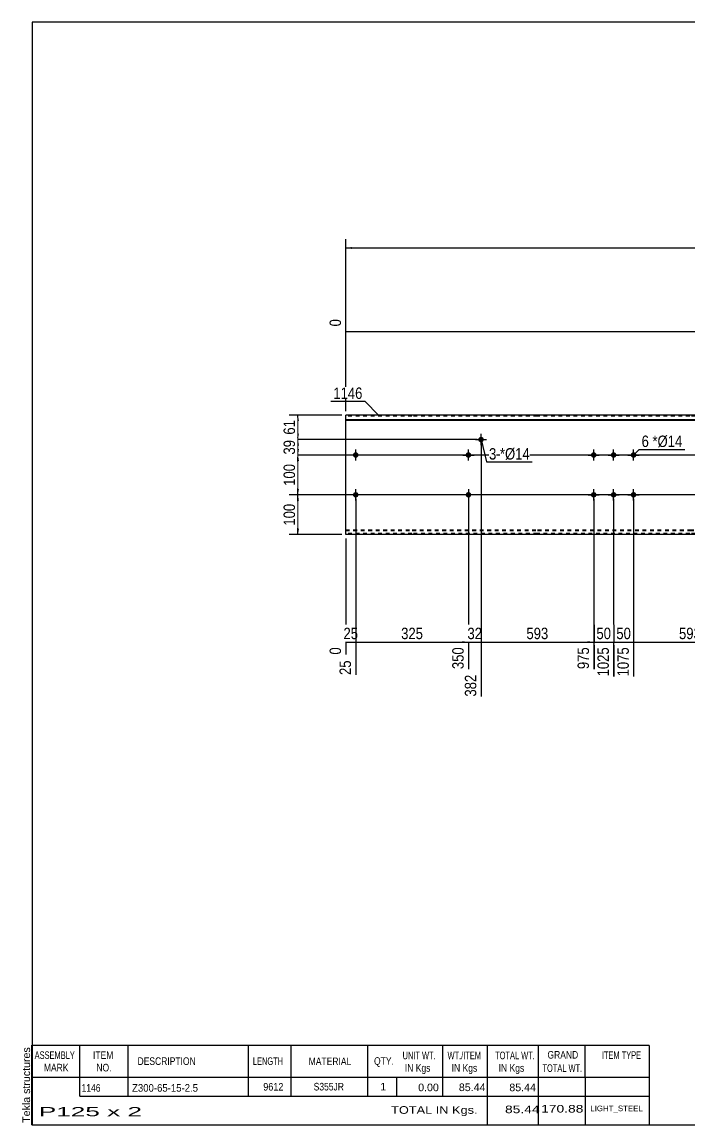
# Model space of a CAD drawing. Header units: millimetres. Extents: x -81 to 321, y -163 to 114.
# Drawn here: x -81.3 to 86.4, y -163.3 to 113.8 of the extents above; entities that cross this region are included whole.
import ezdxf

# ---------------------------------------------------------------- set-up
doc = ezdxf.new("R2010")
doc.units = ezdxf.units.MM
doc.linetypes.add('DXK_LINE_DOT1', pattern=[1.8814, 0.9407, -0.9407])
doc.styles.add('Arial', font='ARIAL.TTF', dxfattribs={"height": 0.2})
doc.styles.add('Arial Narrow', font='ARIALN.TTF', dxfattribs={"height": 0.2})

# ---------------------------------------------------------------- blocks, each defined once
blk = doc.blocks.new('Unknown-627191993-2045')
at = {"color": 5, "linetype": 'Continuous'}
for p, q in [((321.25, 113.75), (-78.75, 113.75)), ((-78.75, 113.75), (-78.75, -163.25)), ((321.25, -163.25), (321.25, 113.75)), ((-78.75, -163.25), (321.25, -163.25))]:
    blk.add_line(p, q, dxfattribs=at)
at = {"color": 174, "linetype": 'Continuous', "style": 'Arial'}
blk.add_text('Tekla structures', height=1.9102, rotation=90, dxfattribs=at).set_placement((-79.25, -162.75))
blk = doc.blocks.new('Bolt-627191993-1223 - 1203')
at = {"linetype": 'Continuous'}
blk.add_hatch(color=3, dxfattribs=at).paths.add_polyline_path([(30.09, 5, -1), (31.49, 5, -1)])
at = {"color": 3, "linetype": 'Continuous'}
for p, q in [((30.79, 3.6), (30.79, 6.4)), ((29.39, 5), (32.19, 5))]:
    blk.add_line(p, q, dxfattribs=at)
blk = doc.blocks.new('Part-627191993-1218 - 1203')
at = {"color": 2, "linetype": 'Continuous'}
for p, q in [((0, -15), (0, 15)), ((16.6, 15), (0, 15)), ((0, 13.94), (16.6, 13.94)), ((48.05, 15), (16.7, 15)), ((16.7, 13.94), (48.05, 13.94)), ((86.34, 15), (48.15, 15)), ((48.15, 13.94), (86.34, 13.94)), ((117.79, 15), (86.44, 15)), ((86.44, 13.94), (117.79, 13.94)), ((146.08, 15), (117.89, 15)), ((117.89, 13.94), (146.08, 13.94)), ((173.58, 15), (146.18, 15)), ((146.18, 13.94), (173.58, 13.94)), ((206.04, 15), (173.68, 15)), ((173.68, 13.94), (206.04, 13.94)), ((244.33, 15), (206.14, 15)), ((206.14, 13.94), (244.33, 13.94)), ((257.43, 15), (244.43, 15)), ((244.43, 13.94), (257.43, 13.94)), ((257.43, 15), (257.43, 13.94)), ((257.43, 13.94), (257.43, -15)), ((0, 13.76), (16.6, 13.76)), ((16.7, 13.76), (48.05, 13.76)), ((48.15, 13.76), (86.34, 13.76)), ((86.44, 13.76), (117.79, 13.76)), ((117.89, 13.76), (146.08, 13.76)), ((146.18, 13.76), (173.58, 13.76)), ((173.68, 13.76), (206.04, 13.76)), ((206.14, 13.76), (244.33, 13.76)), ((244.43, 13.76), (257.43, 13.76)), ((16.6, -15), (0, -15)), ((48.05, -15), (16.7, -15)), ((86.34, -15), (48.15, -15)), ((117.79, -15), (86.44, -15)), ((146.08, -15), (117.89, -15)), ((173.58, -15), (146.18, -15)), ((206.04, -15), (173.68, -15)), ((244.33, -15), (206.14, -15)), ((257.43, -15), (244.43, -15))]:
    blk.add_line(p, q, dxfattribs=at)
at = {"color": 7, "linetype": 'DXK_LINE_DOT1'}
for p, q in [((16.6, 14.75), (0, 14.75)), ((48.05, 14.75), (16.7, 14.75)), ((86.34, 14.75), (48.15, 14.75)), ((117.79, 14.75), (86.44, 14.75)), ((146.08, 14.75), (117.89, 14.75)), ((173.58, 14.75), (146.18, 14.75)), ((206.04, 14.75), (173.68, 14.75)), ((244.33, 14.75), (206.14, 14.75)), ((257.43, 14.75), (244.43, 14.75)), ((0, -13.76), (16.6, -13.76)), ((16.7, -13.76), (48.05, -13.76)), ((48.15, -13.76), (86.34, -13.76)), ((86.44, -13.76), (117.79, -13.76)), ((117.89, -13.76), (146.08, -13.76)), ((146.18, -13.76), (173.58, -13.76)), ((173.68, -13.76), (206.04, -13.76)), ((206.14, -13.76), (244.33, -13.76)), ((244.43, -13.76), (257.43, -13.76)), ((0, -13.94), (16.6, -13.94)), ((16.6, -14.75), (0, -14.75)), ((16.7, -13.94), (48.05, -13.94)), ((48.05, -14.75), (16.7, -14.75)), ((48.15, -13.94), (86.34, -13.94)), ((86.34, -14.75), (48.15, -14.75)), ((86.44, -13.94), (117.79, -13.94)), ((117.79, -14.75), (86.44, -14.75)), ((117.89, -13.94), (146.08, -13.94)), ((146.08, -14.75), (117.89, -14.75)), ((146.18, -13.94), (173.58, -13.94)), ((173.58, -14.75), (146.18, -14.75)), ((173.68, -13.94), (206.04, -13.94)), ((206.04, -14.75), (173.68, -14.75)), ((206.14, -13.94), (244.33, -13.94)), ((244.33, -14.75), (206.14, -14.75)), ((244.43, -13.94), (257.43, -13.94)), ((257.43, -14.75), (244.43, -14.75))]:
    blk.add_line(p, q, dxfattribs=at)
blk = doc.blocks.new('Bolt-627191993-1221 - 1203')
at = {"linetype": 'Continuous'}
for points in [[(61.54, 5, -1), (62.94, 5, -1)], [(66.54, 5, -1), (67.94, 5, -1)], [(71.54, 5, -1), (72.94, 5, -1)], [(61.54, -5, -1), (62.94, -5, -1)], [(66.54, -5, -1), (67.94, -5, -1)], [(71.54, -5, -1), (72.94, -5, -1)]]:
    blk.add_hatch(color=3, dxfattribs=at).paths.add_polyline_path(points)
at = {"color": 3, "linetype": 'Continuous'}
for p, q in [((62.24, 3.6), (62.24, 6.4)), ((67.24, 3.6), (67.24, 6.4)), ((72.24, 3.6), (72.24, 6.4)), ((60.84, 5), (63.64, 5)), ((65.84, 5), (68.64, 5)), ((70.84, 5), (73.64, 5)), ((60.84, -5), (63.64, -5)), ((62.24, -6.4), (62.24, -3.6)), ((65.84, -5), (68.64, -5)), ((67.24, -6.4), (67.24, -3.6)), ((70.84, -5), (73.64, -5)), ((72.24, -6.4), (72.24, -3.6))]:
    blk.add_line(p, q, dxfattribs=at)
blk = doc.blocks.new('Bolt-627191993-1222 - 1203')
at = {"linetype": 'Continuous'}
blk.add_hatch(color=3, dxfattribs=at).paths.add_polyline_path([(31.49, -5, -1), (30.09, -5, -1)])
at = {"color": 3, "linetype": 'Continuous'}
for p, q in [((32.19, -5), (29.39, -5)), ((30.79, -3.6), (30.79, -6.4))]:
    blk.add_line(p, q, dxfattribs=at)
blk = doc.blocks.new('Bolt-627191993-1225 - 1203')
at = {"linetype": 'Continuous'}
blk.add_hatch(color=3, dxfattribs=at).paths.add_polyline_path([(33.25, 8.88, -1), (34.65, 8.88, -1)])
at = {"color": 3, "linetype": 'Continuous'}
for p, q in [((32.55, 8.88), (35.35, 8.88)), ((33.95, 7.48), (33.95, 10.28))]:
    blk.add_line(p, q, dxfattribs=at)
blk = doc.blocks.new('Bolt-627191993-1229 - 1203')
at = {"linetype": 'Continuous'}
for points in [[(1.8, 5, -1), (3.2, 5, -1)], [(131.29, 5, -1), (132.69, 5, -1)]]:
    blk.add_hatch(color=3, dxfattribs=at).paths.add_polyline_path(points)
at = {"color": 3, "linetype": 'Continuous'}
for p, q in [((2.5, 3.6), (2.5, 6.4)), ((131.99, 3.6), (131.99, 6.4)), ((3.9, 5), (1.1, 5)), ((133.39, 5), (130.59, 5))]:
    blk.add_line(p, q, dxfattribs=at)
blk = doc.blocks.new('Bolt-627191993-1230 - 1203')
at = {"linetype": 'Continuous'}
for points in [[(1.8, -5, -1), (3.2, -5, -1)], [(131.29, -5, -1), (132.69, -5, -1)]]:
    blk.add_hatch(color=3, dxfattribs=at).paths.add_polyline_path(points)
at = {"color": 3, "linetype": 'Continuous'}
for p, q in [((3.9, -5), (1.1, -5)), ((2.5, -6.4), (2.5, -3.6)), ((133.39, -5), (130.59, -5)), ((131.99, -6.4), (131.99, -3.6))]:
    blk.add_line(p, q, dxfattribs=at)
blk = doc.blocks.new('StraightDimension-627191993-1279 - 1203')
at = {"linetype": 'Continuous'}
blk.add_hatch(color=7, dxfattribs=at).paths.add_polyline_path([(70.74, -41.75), (72.24, -42), (70.74, -42.25)])
at = {"color": 7, "linetype": 'Continuous'}
for p, q in [((67.24, -6), (67.24, -50.61)), ((72.24, -6), (72.24, -50.61)), ((67.24, -42), (72.24, -42))]:
    blk.add_line(p, q, dxfattribs=at)
at = {"color": 0}
blk.add_wipeout([(72.17, -41.85), (72.17, -37.65), (67.32, -37.65), (67.32, -41.85)], dxfattribs=at)
at = {"color": 3, "style": 'Arial Narrow'}
blk.add_text('50', height=2.863, dxfattribs=at).set_placement((67.92, -41.25))
at = {"color": 0, "linetype": 'Continuous'}
blk.add_wipeout([(71.64, -42.7), (67.44, -42.7), (67.44, -51.21), (71.64, -51.21)], dxfattribs=at)
at = {"color": 3, "linetype": 'Continuous', "style": 'Arial Narrow'}
blk.add_text('1075', height=2.863, rotation=90.0002, dxfattribs=at).set_placement((71.04, -50.61))
blk = doc.blocks.new('StraightDimension-627191993-1353 - 1203')
at = {"linetype": 'Continuous'}
for points in [[(-12.25, 3.5), (-12, 5), (-11.75, 3.5)], [(-11.75, -3.5), (-12, -5), (-12.25, -3.5)]]:
    blk.add_hatch(color=7, dxfattribs=at).paths.add_polyline_path(points)
at = {"color": 7, "linetype": 'Continuous'}
for p, q in [((219.23, 5), (-14.25, 5)), ((-12, -5), (-12, 5)), ((219.23, -5), (-14.25, -5))]:
    blk.add_line(p, q, dxfattribs=at)
at = {"color": 0}
blk.add_wipeout([(-12.15, 3.34), (-16.35, 3.34), (-16.35, -3.34), (-12.15, -3.34)], dxfattribs=at)
at = {"color": 3, "style": 'Arial Narrow'}
blk.add_text('100', height=2.863, rotation=90.0002, dxfattribs=at).set_placement((-12.75, -2.74))
blk = doc.blocks.new('StraightDimension-627191993-1284 - 1203')
at = {"linetype": 'Continuous'}
blk.add_hatch(color=7, dxfattribs=at).paths.add_polyline_path([(1, -41.75), (2.5, -42), (1, -42.25)])
at = {"color": 7, "linetype": 'Continuous'}
for p, q in [((2.5, -6), (2.5, -50.26)), ((0, -16), (0, -45.13)), ((0, -42), (2.5, -42))]:
    blk.add_line(p, q, dxfattribs=at)
at = {"color": 0}
blk.add_wipeout([(3.68, -41.85), (3.68, -37.65), (-1.18, -37.65), (-1.18, -41.85)], dxfattribs=at)
at = {"color": 0, "linetype": 'Continuous'}
blk.add_wipeout([(1.9, -46), (-2.3, -46), (-2.3, -50.86), (1.9, -50.86)], dxfattribs=at)
at = {"color": 3, "style": 'Arial Narrow'}
blk.add_text('25', height=2.863, dxfattribs=at).set_placement((-0.58, -41.25))
at = {"color": 0, "linetype": 'Continuous'}
blk.add_wipeout([(-0.6, -42.7), (-4.8, -42.7), (-4.8, -45.73), (-0.6, -45.73)], dxfattribs=at)
at = {"color": 3, "linetype": 'Continuous', "style": 'Arial Narrow'}
for s, height, p in [('0', 2.86, (-1.2, -45.13)), ('25', 2.863, (1.3, -50.26))]:
    blk.add_text(s, height=height, rotation=90.0002, dxfattribs=at).set_placement(p)
blk = doc.blocks.new('StraightDimension-627191993-1283 - 1203')
at = {"linetype": 'Continuous'}
blk.add_hatch(color=7, dxfattribs=at).paths.add_polyline_path([(29.29, -41.75), (30.79, -42), (29.29, -42.25)])
at = {"color": 7, "linetype": 'Continuous'}
for p, q in [((2.5, -6), (2.5, -50.26)), ((30.79, -6), (30.79, -48.78)), ((2.5, -42), (30.79, -42))]:
    blk.add_line(p, q, dxfattribs=at)
at = {"color": 0}
blk.add_wipeout([(19.99, -41.85), (19.99, -37.65), (13.3, -37.65), (13.3, -41.85)], dxfattribs=at)
at = {"color": 0, "linetype": 'Continuous'}
blk.add_wipeout([(30.19, -42.7), (25.99, -42.7), (25.99, -49.38), (30.19, -49.38)], dxfattribs=at)
at = {"color": 3, "style": 'Arial Narrow'}
blk.add_text('325', height=2.863, dxfattribs=at).set_placement((13.9, -41.25))
at = {"color": 3, "linetype": 'Continuous', "style": 'Arial Narrow'}
blk.add_text('350', height=2.863, rotation=90.0002, dxfattribs=at).set_placement((29.59, -48.78))
blk = doc.blocks.new('StraightDimension-627191993-1282 - 1203')
at = {"linetype": 'Continuous'}
blk.add_hatch(color=7, dxfattribs=at).paths.add_polyline_path([(32.45, -41.75), (33.95, -42), (32.45, -42.25)])
at = {"color": 7, "linetype": 'Continuous'}
for p, q in [((33.95, 7.88), (33.95, -55.68)), ((30.79, -6), (30.79, -48.78)), ((30.79, -42), (33.95, -42))]:
    blk.add_line(p, q, dxfattribs=at)
at = {"color": 0}
blk.add_wipeout([(34.8, -41.85), (34.8, -37.65), (29.94, -37.65), (29.94, -41.85)], dxfattribs=at)
at = {"color": 0, "linetype": 'Continuous'}
blk.add_wipeout([(33.35, -49.6), (29.15, -49.6), (29.15, -56.28), (33.35, -56.28)], dxfattribs=at)
at = {"color": 3, "style": 'Arial Narrow'}
blk.add_text('32', height=2.863, dxfattribs=at).set_placement((30.54, -41.25))
at = {"color": 3, "linetype": 'Continuous', "style": 'Arial Narrow'}
blk.add_text('382', height=2.863, rotation=90.0002, dxfattribs=at).set_placement((32.75, -55.68))
blk = doc.blocks.new('StraightDimension-627191993-1280 - 1203')
at = {"linetype": 'Continuous'}
blk.add_hatch(color=7, dxfattribs=at).paths.add_polyline_path([(65.74, -41.75), (67.24, -42), (65.74, -42.25)])
at = {"color": 7, "linetype": 'Continuous'}
for p, q in [((62.24, -6), (62.24, -48.78)), ((67.24, -6), (67.24, -50.61)), ((62.24, -42), (67.24, -42))]:
    blk.add_line(p, q, dxfattribs=at)
at = {"color": 0}
blk.add_wipeout([(67.17, -41.85), (67.17, -37.65), (62.32, -37.65), (62.32, -41.85)], dxfattribs=at)
at = {"color": 3, "style": 'Arial Narrow'}
blk.add_text('50', height=2.863, dxfattribs=at).set_placement((62.92, -41.25))
at = {"color": 0, "linetype": 'Continuous'}
blk.add_wipeout([(66.64, -42.7), (62.44, -42.7), (62.44, -51.21), (66.64, -51.21)], dxfattribs=at)
at = {"color": 3, "linetype": 'Continuous', "style": 'Arial Narrow'}
blk.add_text('1025', height=2.863, rotation=90.0002, dxfattribs=at).set_placement((66.04, -50.61))
blk = doc.blocks.new('StraightDimension-627191993-1354 - 1203')
at = {"linetype": 'Continuous'}
for points in [[(-12.25, -6.5), (-12, -5), (-11.75, -6.5)], [(-11.75, -13.5), (-12, -15), (-12.25, -13.5)]]:
    blk.add_hatch(color=7, dxfattribs=at).paths.add_polyline_path(points)
at = {"color": 7, "linetype": 'Continuous'}
for p, q in [((219.23, -5), (-14.25, -5)), ((-12, -15), (-12, -5)), ((-1, -15), (-14.25, -15))]:
    blk.add_line(p, q, dxfattribs=at)
at = {"color": 0}
blk.add_wipeout([(-12.15, -6.66), (-16.35, -6.66), (-16.35, -13.34), (-12.15, -13.34)], dxfattribs=at)
at = {"color": 3, "style": 'Arial Narrow'}
blk.add_text('100', height=2.863, rotation=90.0002, dxfattribs=at).set_placement((-12.75, -12.74))
blk = doc.blocks.new('StraightDimension-627191993-1395 - 1203')
at = {"linetype": 'Continuous'}
for points in [[(1.5, 56.75), (0, 57), (1.5, 57.25)], [(255.93, 57.25), (257.43, 57), (255.93, 56.75)]]:
    blk.add_hatch(color=7, dxfattribs=at).paths.add_polyline_path(points)
at = {"color": 7, "linetype": 'Continuous'}
for p, q in [((0, 16), (0, 59.25)), ((257.43, 16), (257.43, 59.25)), ((0, 57), (257.43, 57))]:
    blk.add_line(p, q, dxfattribs=at)
at = {"color": 0}
blk.add_wipeout([(132.97, 57.15), (132.97, 61.35), (124.46, 61.35), (124.46, 57.15)], dxfattribs=at)
at = {"color": 3, "style": 'Arial Narrow'}
blk.add_text('9612', height=2.863, dxfattribs=at).set_placement((125.06, 57.75))
blk = doc.blocks.new('StraightDimension-627191993-1281 - 1203')
at = {"linetype": 'Continuous'}
blk.add_hatch(color=7, dxfattribs=at).paths.add_polyline_path([(60.74, -41.75), (62.24, -42), (60.74, -42.25)])
at = {"color": 7, "linetype": 'Continuous'}
for p, q in [((33.95, 7.88), (33.95, -55.68)), ((62.24, -6), (62.24, -48.78)), ((33.95, -42), (62.24, -42))]:
    blk.add_line(p, q, dxfattribs=at)
at = {"color": 0}
blk.add_wipeout([(51.44, -41.85), (51.44, -37.65), (44.75, -37.65), (44.75, -41.85)], dxfattribs=at)
at = {"color": 0, "linetype": 'Continuous'}
blk.add_wipeout([(61.64, -42.7), (57.44, -42.7), (57.44, -49.38), (61.64, -49.38)], dxfattribs=at)
at = {"color": 3, "style": 'Arial Narrow'}
blk.add_text('593', height=2.863, dxfattribs=at).set_placement((45.35, -41.25))
at = {"color": 3, "linetype": 'Continuous', "style": 'Arial Narrow'}
blk.add_text('975', height=2.863, rotation=90.0002, dxfattribs=at).set_placement((61.04, -48.78))
blk = doc.blocks.new('StraightDimension-627191993-1351 - 1203')
at = {"linetype": 'Continuous'}
for points in [[(-12.25, 13.5), (-12, 15), (-11.75, 13.5)], [(-11.75, 10.38), (-12, 8.88), (-12.25, 10.38)]]:
    blk.add_hatch(color=7, dxfattribs=at).paths.add_polyline_path(points)
at = {"color": 7, "linetype": 'Continuous'}
for p, q in [((-1, 15), (-14.25, 15)), ((-12, 8.88), (-12, 15)), ((32.95, 8.88), (-14.25, 8.88))]:
    blk.add_line(p, q, dxfattribs=at)
at = {"color": 0}
blk.add_wipeout([(-12.15, 14.37), (-16.35, 14.37), (-16.35, 9.51), (-12.15, 9.51)], dxfattribs=at)
at = {"color": 3, "style": 'Arial Narrow'}
blk.add_text('61', height=2.863, rotation=90.0002, dxfattribs=at).set_placement((-12.75, 10.11))
blk = doc.blocks.new('StraightDimension-627191993-1341 - 1203')
at = {"linetype": 'Continuous'}
blk.add_hatch(color=7, dxfattribs=at).paths.add_polyline_path([(186.28, 36.25), (187.78, 36), (186.28, 35.75)])
at = {"color": 7, "linetype": 'Continuous'}
for p, q in [((187.78, -4), (187.78, 44.61)), ((0, 16), (0, 39.13)), ((0, 36), (187.78, 36))]:
    blk.add_line(p, q, dxfattribs=at)
at = {"color": 0, "linetype": 'Continuous'}
for points in [[(187.18, 45.21), (182.98, 45.21), (182.98, 36.7), (187.18, 36.7)], [(-0.6, 39.73), (-4.8, 39.73), (-4.8, 36.7), (-0.6, 36.7)]]:
    blk.add_wipeout(points, dxfattribs=at)
at = {"color": 0}
blk.add_wipeout([(98.15, 36.15), (98.15, 40.35), (89.63, 40.35), (89.63, 36.15)], dxfattribs=at)
at = {"color": 3, "linetype": 'Continuous', "style": 'Arial Narrow'}
for s, height, p in [('8350', 2.863, (186.58, 37.3)), ('0', 2.86, (-1.2, 37.3))]:
    blk.add_text(s, height=height, rotation=90.0002, dxfattribs=at).set_placement(p)
at = {"color": 3, "style": 'Arial Narrow'}
blk.add_text('8350', height=2.863, dxfattribs=at).set_placement((90.23, 36.75))
blk = doc.blocks.new('StraightDimension-627191993-1278 - 1203')
at = {"linetype": 'Continuous'}
blk.add_hatch(color=7, dxfattribs=at).paths.add_polyline_path([(99.04, -41.75), (100.54, -42), (99.04, -42.25)])
at = {"color": 7, "linetype": 'Continuous'}
for p, q in [((100.54, 7.88), (100.54, -50.61)), ((72.24, -6), (72.24, -50.61)), ((72.24, -42), (100.54, -42))]:
    blk.add_line(p, q, dxfattribs=at)
at = {"color": 0}
blk.add_wipeout([(89.73, -41.85), (89.73, -37.65), (83.05, -37.65), (83.05, -41.85)], dxfattribs=at)
at = {"color": 0, "linetype": 'Continuous'}
blk.add_wipeout([(99.94, -42.7), (95.74, -42.7), (95.74, -51.21), (99.94, -51.21)], dxfattribs=at)
at = {"color": 3, "style": 'Arial Narrow'}
blk.add_text('593', height=2.863, dxfattribs=at).set_placement((83.65, -41.25))
at = {"color": 3, "linetype": 'Continuous', "style": 'Arial Narrow'}
blk.add_text('1668', height=2.863, rotation=90.0002, dxfattribs=at).set_placement((99.34, -50.61))
blk = doc.blocks.new('StraightDimension-627191993-1352 - 1203')
at = {"linetype": 'Continuous'}
for points in [[(-12.25, 7.38), (-12, 8.88), (-11.75, 7.38)], [(-11.75, 6.5), (-12, 5), (-12.25, 6.5)]]:
    blk.add_hatch(color=7, dxfattribs=at).paths.add_polyline_path(points)
at = {"color": 7, "linetype": 'Continuous'}
for p, q in [((32.95, 8.88), (-14.25, 8.88)), ((-12, 5), (-12, 8.88)), ((219.23, 5), (-14.25, 5))]:
    blk.add_line(p, q, dxfattribs=at)
at = {"color": 0}
blk.add_wipeout([(-12.15, 9.37), (-16.35, 9.37), (-16.35, 4.51), (-12.15, 4.51)], dxfattribs=at)
at = {"color": 3, "style": 'Arial Narrow'}
blk.add_text('39', height=2.863, rotation=90.0002, dxfattribs=at).set_placement((-12.75, 5.11))
blk = doc.blocks.new('CBS_BOM-627191993-2103')
at = {"color": 7, "linetype": 'Continuous'}
for p, q in [((-78.78, -151.28), (-78.78, -143.28)), ((-78.78, -143.28), (76.14, -143.28)), ((-66.78, -151.28), (-66.78, -143.28)), ((-54.59, -151.28), (-54.59, -143.28)), ((-24.43, -151.28), (-24.43, -143.28)), ((-13.75, -151.28), (-13.75, -143.28)), ((5.57, -151.28), (5.57, -143.28)), ((24.37, -151.28), (24.37, -143.28)), ((35.58, -151.28), (35.58, -143.28)), ((48.37, -151.28), (48.37, -143.28)), ((60.12, -151.28), (60.12, -143.28)), ((76.14, -143.29), (76.14, -151.27)), ((-78.78, -151.28), (76.14, -151.28)), ((-78.78, -156.08), (-78.78, -151.28)), ((-66.78, -156.08), (-66.78, -151.28)), ((-54.59, -156.08), (-54.59, -151.28)), ((-24.43, -156.08), (-24.43, -151.28)), ((-13.75, -156.08), (-13.75, -151.28)), ((5.57, -156.08), (5.57, -151.28)), ((12.83, -156.08), (12.83, -151.28)), ((24.37, -156.08), (24.37, -151.28)), ((35.58, -156.08), (35.58, -151.28)), ((48.37, -156.08), (48.37, -151.28)), ((60.14, -156.08), (60.14, -151.28)), ((76.14, -151.28), (76.14, -156.08)), ((-78.78, -163.28), (-78.78, -156.1)), ((-66.78, -156.08), (76.14, -156.08)), ((35.58, -163.28), (35.58, -156.1)), ((48.37, -163.28), (48.37, -156.1)), ((60.18, -163.28), (60.18, -156.1)), ((76.14, -156.08), (76.14, -163.28)), ((-78.78, -163.28), (76.14, -163.28))]:
    blk.add_line(p, q, dxfattribs=at)
at = {"color": 3, "linetype": 'Continuous', "style": 'Arial'}
for s, height, width, p in [('ASSEMBLY', 1.91, 0.7, (-78.1, -146.71)), ('ITEM', 1.91, 0.8, (-63.45, -146.71)), ('DESCRIPTION', 1.9102, 0.8, (-52.27, -148.21)), ('LENGTH', 1.91, 0.7, (-23.32, -148.21)), ('MATERIAL', 1.91, 0.8, (-9.3, -148.26)), ('QTY.', 1.91, 0.8, (7.09, -148.18)), ('UNIT WT.', 1.91, 0.7, (14.26, -146.78)), ('WT./ITEM', 1.91, 0.7, (25.55, -146.78)), ('TOTAL WT.', 1.91, 0.7, (37.49, -146.78)), ('GRAND', 1.91, 0.8, (50.64, -146.62)), ('ITEM TYPE', 1.91, 0.7, (64.28, -146.7)), ('MARK', 1.91, 0.8, (-75.78, -149.84)), ('NO.', 1.91, 0.8, (-62.6, -149.84)), ('IN Kgs', 1.91, 0.8, (14.84, -149.92)), ('IN Kgs', 1.91, 0.8, (26.59, -149.92)), ('IN Kgs', 1.91, 0.8, (38.38, -149.92)), ('TOTAL WT.', 1.91, 0.7, (49.38, -149.96))]:
    blk.add_text(s, height=height, dxfattribs=dict(at, width=width)).set_placement(p)
at = {"color": 7, "linetype": 'Continuous', "style": 'Arial'}
for s, height, width, p in [('1146', 1.91, 0.8, (-66.32, -154.93)), ('Z300-65-15-2.5', 1.9102, 0.9, (-53.65, -154.93)), ('9612', 1.91, 0.85, (-20.71, -154.65)), ('S355JR', 1.91, 0.8, (-8.06, -154.62))]:
    blk.add_text(s, height=height, dxfattribs=dict(at, width=width)).set_placement(p)
for s, p in [('1', (8.66, -154.62)), ('0.00', (18.17, -154.81)), ('85.44', (28.39, -154.78)), ('85.44', (41.06, -154.81))]:
    blk.add_text(s, height=1.91, dxfattribs=at).set_placement(p)
at = {"color": 6, "linetype": 'Continuous', "style": 'Arial'}
for s, height, width, p in [('P125 x 2', 2.292, 2.05, (-77.06, -161.09)), ('TOTAL IN Kgs.', 1.9102, 1.2, (11.38, -160.48)), ('85.44', 1.91, 1.3, (39.97, -160.33)), ('170.88', 1.91, 1.3, (49.04, -160.17))]:
    blk.add_text(s, height=height, dxfattribs=dict(at, width=width)).set_placement(p)
blk.add_text('LIGHT_STEEL', height=1.4135, dxfattribs=at).set_placement((61.39, -159.83))
blk = doc.blocks.new('Mark-627191993-1398 - 1203')
at = {"color": 0}
blk.add_wipeout([(4.19, 19.09), (4.19, 22.09), (-3.13, 22.09), (-3.13, 19.09)], dxfattribs=at)
blk.add_wipeout([(4.19, 19.09), (4.19, 22.09), (-3.13, 22.09), (-3.13, 19.09)], dxfattribs=at)
at = {"color": 7, "linetype": 'Continuous'}
for p in [(-3.73, 18.49), (8.32, 14.95)]:
    blk.add_line(p, (4.79, 18.49), dxfattribs=at)
at = {"color": 3, "style": 'Arial Narrow'}
blk.add_text('1146', height=2.863, dxfattribs=at).set_placement((-3.13, 19.09))
blk = doc.blocks.new('MarkSet-627191993-1415 - 1203')
at = {"color": 0}
blk.add_wipeout([(37.79, 3.86), (37.79, 6.86), (35.96, 6.86), (35.96, 3.86)], dxfattribs=at)
blk.add_wipeout([(37.79, 3.86), (37.79, 6.86), (35.96, 6.86), (35.96, 3.86)], dxfattribs=at)
at = {"color": 7, "linetype": 'Continuous'}
blk.add_line((33.95, 8.88), (35.36, 3.26), dxfattribs=at)
at = {"color": 0}
blk.add_wipeout([(39.97, 3.86), (39.97, 6.86), (38.69, 6.86), (38.69, 3.86)], dxfattribs=at)
blk.add_wipeout([(39.97, 3.86), (39.97, 6.86), (38.69, 6.86), (38.69, 3.86)], dxfattribs=at)
at = {"color": 3, "style": 'Arial Narrow'}
blk.add_text('3', height=2.86, dxfattribs=at).set_placement((35.96, 3.86))
at = {"color": 0}
blk.add_wipeout([(46.18, 3.86), (46.18, 6.86), (39.97, 6.86), (39.97, 3.86)], dxfattribs=at)
blk.add_wipeout([(46.18, 3.86), (46.18, 6.86), (39.97, 6.86), (39.97, 3.86)], dxfattribs=at)
at = {"color": 7, "linetype": 'Continuous'}
blk.add_line((35.36, 3.26), (46.78, 3.26), dxfattribs=at)
at = {"color": 3, "style": 'Arial Narrow'}
for s, height, p in [('*', 2.86, (38.69, 3.86)), ('Ø14', 2.863, (39.97, 3.86))]:
    blk.add_text(s, height=height, dxfattribs=at).set_placement(p)
blk = doc.blocks.new('Mark-627191993-1432 - 1203')
at = {"color": 0}
blk.add_wipeout([(76.09, 7.01), (76.09, 10.01), (74.26, 10.01), (74.26, 7.01)], dxfattribs=at)
blk.add_wipeout([(76.09, 7.01), (76.09, 10.01), (74.26, 10.01), (74.26, 7.01)], dxfattribs=at)
at = {"color": 7, "linetype": 'Continuous'}
blk.add_line((72.24, 5), (73.66, 6.41), dxfattribs=at)
at = {"color": 0}
blk.add_wipeout([(78.26, 7.01), (78.26, 10.01), (76.99, 10.01), (76.99, 7.01)], dxfattribs=at)
blk.add_wipeout([(78.26, 7.01), (78.26, 10.01), (76.99, 10.01), (76.99, 7.01)], dxfattribs=at)
at = {"color": 3, "style": 'Arial Narrow'}
blk.add_text('6', height=2.86, dxfattribs=at).set_placement((74.26, 7.01))
at = {"color": 0}
blk.add_wipeout([(84.48, 7.01), (84.48, 10.01), (78.26, 10.01), (78.26, 7.01)], dxfattribs=at)
blk.add_wipeout([(84.48, 7.01), (84.48, 10.01), (78.26, 10.01), (78.26, 7.01)], dxfattribs=at)
at = {"color": 7, "linetype": 'Continuous'}
blk.add_line((73.66, 6.41), (85.08, 6.41), dxfattribs=at)
at = {"color": 3, "style": 'Arial Narrow'}
for s, height, p in [('*', 2.86, (76.99, 7.01)), ('Ø14', 2.863, (78.26, 7.01))]:
    blk.add_text(s, height=height, dxfattribs=at).set_placement(p)

msp = doc.modelspace()

# ---------------------------------------------------------------- block references
for name in ['Unknown-627191993-2045', 'Part-627191993-1218 - 1203', 'Bolt-627191993-1225 - 1203', 'Bolt-627191993-1229 - 1203', 'Bolt-627191993-1223 - 1203', 'Bolt-627191993-1221 - 1203', 'Bolt-627191993-1230 - 1203', 'Bolt-627191993-1222 - 1203', 'CBS_BOM-627191993-2103']:
    msp.add_blockref(name, (0, 0))

# ---------------------------------------------------------------- next in the draw order: block references
for name in ['StraightDimension-627191993-1395 - 1203', 'StraightDimension-627191993-1279 - 1203']:
    msp.add_blockref(name, (0, 0))

# ---------------------------------------------------------------- next in the draw order: block references
msp.add_blockref('StraightDimension-627191993-1353 - 1203', (0, 0))

# ---------------------------------------------------------------- next in the draw order: block references
for name in ['StraightDimension-627191993-1284 - 1203', 'StraightDimension-627191993-1280 - 1203']:
    msp.add_blockref(name, (0, 0))

# ---------------------------------------------------------------- next in the draw order: block references
msp.add_blockref('StraightDimension-627191993-1283 - 1203', (0, 0))

# ---------------------------------------------------------------- next in the draw order: block references
msp.add_blockref('StraightDimension-627191993-1282 - 1203', (0, 0))

# ---------------------------------------------------------------- next in the draw order: block references
msp.add_blockref('StraightDimension-627191993-1354 - 1203', (0, 0))

# ---------------------------------------------------------------- next in the draw order: block references
msp.add_blockref('StraightDimension-627191993-1281 - 1203', (0, 0))

# ---------------------------------------------------------------- next in the draw order: block references
msp.add_blockref('StraightDimension-627191993-1351 - 1203', (0, 0))

# ---------------------------------------------------------------- next in the draw order: block references
msp.add_blockref('StraightDimension-627191993-1341 - 1203', (0, 0))

# ---------------------------------------------------------------- next in the draw order: block references
for name in ['Mark-627191993-1398 - 1203', 'StraightDimension-627191993-1278 - 1203']:
    msp.add_blockref(name, (0, 0))

# ---------------------------------------------------------------- next in the draw order: block references
msp.add_blockref('StraightDimension-627191993-1352 - 1203', (0, 0))

# ---------------------------------------------------------------- next in the draw order: block references
for name in ['MarkSet-627191993-1415 - 1203', 'Mark-627191993-1432 - 1203']:
    msp.add_blockref(name, (0, 0))

doc.saveas('drawing.dxf')
